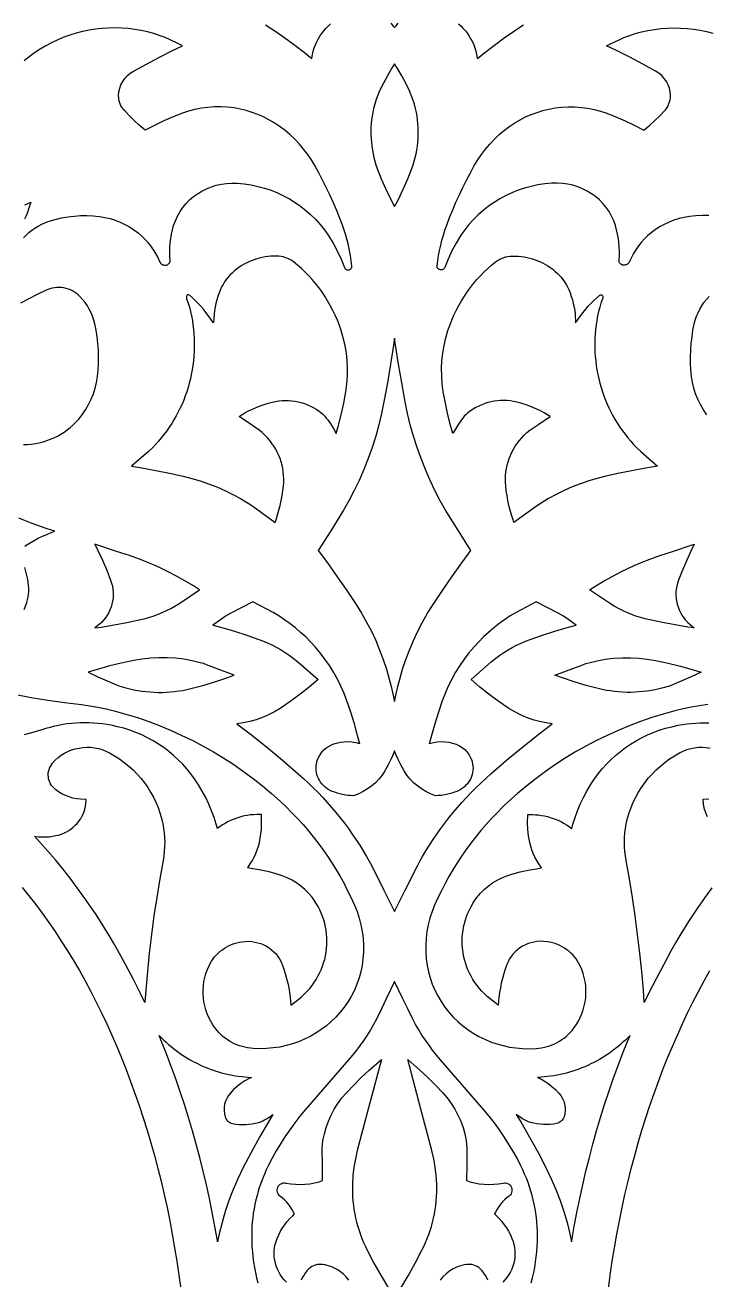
# Model space of a CAD drawing. Extents: x 2828 to 3228, y -800 to 800.
# Drawn here: x 2985.5 to 3064.2, y -220 to -75.3 of the extents above; entities that cross this region are included whole.
import ezdxf

# ---------------------------------------------------------------- set-up
doc = ezdxf.new("R2010")
doc.units = 0
doc.layers.add('LAYER_1', color=18, linetype='CONTINUOUS')

msp = doc.modelspace()

# ---------------------------------------------------------------- linework, layer by layer
at = {"layer": 'LAYER_1'}
for points in [[(3013.27, -75.23), (3013.8, -75.57), (3014.33, -75.92), (3015.49, -76.73), (3016.63, -77.57), (3017.75, -78.43), (3018.59, -79.1), (3018.64, -78.84), (3018.77, -78.25), (3018.88, -77.88), (3019.01, -77.53), (3019.16, -77.19), (3019.33, -76.86), (3019.53, -76.53), (3019.74, -76.22), (3019.97, -75.93), (3020.21, -75.64), (3020.48, -75.38), (3020.76, -75.12)], [(3027.72, -75.03), (3027.98, -75.36), (3028.14, -75.52), (3028.29, -75.36), (3028.56, -75.03)], [(3035.52, -75.12), (3035.8, -75.38), (3036.06, -75.64), (3036.31, -75.93), (3036.54, -76.22), (3036.75, -76.53), (3036.94, -76.86), (3037.11, -77.19), (3037.27, -77.53), (3037.4, -77.88), (3037.51, -78.25), (3037.64, -78.84), (3037.69, -79.1), (3038.53, -78.43), (3039.65, -77.57), (3040.79, -76.73), (3041.95, -75.92), (3042.47, -75.57), (3043.01, -75.23)], [(2985.34, -99.81), (2985.64, -99.49), (2985.97, -99.19), (2986.31, -98.92), (2986.67, -98.66), (2987.05, -98.43), (2987.45, -98.22), (2987.87, -98.04), (2988.3, -97.88), (2989, -97.67), (2989.72, -97.5), (2990.45, -97.37), (2991.18, -97.28), (2991.91, -97.23), (2992.65, -97.23), (2993.39, -97.26), (2994.13, -97.33), (2994.74, -97.43), (2995.33, -97.58), (2995.92, -97.76), (2996.49, -97.98), (2997.04, -98.24), (2997.57, -98.53), (2998.08, -98.86), (2998.57, -99.23), (2998.96, -99.57), (2999.34, -99.94), (2999.69, -100.33), (3000.01, -100.73), (3000.31, -101.16), (3000.58, -101.6), (3000.83, -102.05), (3001.03, -102.52), (3001.09, -102.62), (3001.15, -102.7), (3001.22, -102.78), (3001.31, -102.84), (3001.4, -102.89), (3001.51, -102.92), (3001.62, -102.94), (3001.73, -102.95), (3001.84, -102.93), (3001.95, -102.9), (3002.04, -102.84), (3002.12, -102.77), (3002.18, -102.69), (3002.23, -102.6), (3002.25, -102.5), (3002.25, -102.38), (3002.22, -101.89), (3002.21, -101.38), (3002.22, -100.88), (3002.26, -100.37), (3002.33, -99.87), (3002.41, -99.37), (3002.53, -98.87), (3002.66, -98.38), (3002.86, -97.82), (3003.11, -97.28), (3003.4, -96.77), (3003.73, -96.29), (3004.1, -95.84), (3004.51, -95.42), (3004.96, -95.04), (3005.43, -94.7), (3005.93, -94.39), (3006.46, -94.13), (3007.01, -93.91), (3007.58, -93.73), (3008.17, -93.6), (3008.77, -93.51), (3009.39, -93.48), (3010.01, -93.49), (3010.81, -93.57), (3011.6, -93.69), (3012.38, -93.86), (3013.14, -94.06), (3013.89, -94.31), (3014.62, -94.6), (3015.32, -94.93), (3016.01, -95.3), (3016.67, -95.7), (3017.31, -96.14), (3017.92, -96.62), (3018.5, -97.13), (3019.05, -97.68), (3019.56, -98.25), (3020.05, -98.86), (3020.49, -99.5), (3021.04, -100.39), (3021.53, -101.31), (3021.97, -102.25), (3022.35, -103.2), (3022.39, -103.29), (3022.44, -103.36), (3022.5, -103.41), (3022.56, -103.45), (3022.64, -103.48), (3022.71, -103.49), (3022.79, -103.49), (3022.88, -103.48), (3022.95, -103.46), (3023.02, -103.43), (3023.09, -103.38), (3023.14, -103.33), (3023.18, -103.27), (3023.21, -103.2), (3023.22, -103.13), (3023.22, -103.03), (3023.15, -102.43), (3023.06, -101.83), (3022.95, -101.24), (3022.82, -100.65), (3022.67, -100.06), (3022.51, -99.47), (3022.32, -98.89), (3022.12, -98.32), (3021.78, -97.44), (3021.43, -96.56), (3021.06, -95.69), (3020.67, -94.83), (3020.26, -93.98), (3019.84, -93.13), (3019.4, -92.29), (3018.94, -91.46), (3018.55, -90.8), (3018.12, -90.17), (3017.65, -89.56), (3017.16, -88.98), (3016.62, -88.42), (3016.06, -87.89), (3015.47, -87.39), (3014.85, -86.92), (3014.26, -86.53), (3013.65, -86.17), (3013.02, -85.85), (3012.38, -85.57), (3011.71, -85.32), (3011.03, -85.11), (3010.34, -84.94), (3009.63, -84.81), (3008.88, -84.72), (3008.12, -84.68), (3007.36, -84.68), (3006.61, -84.74), (3005.86, -84.84), (3005.12, -84.99), (3004.39, -85.18), (3003.67, -85.43), (3002.6, -85.85), (3001.55, -86.31), (3000.52, -86.8), (2999.38, -87.38), (2998.69, -86.79), (2998.11, -86.26), (2997.56, -85.71), (2997.02, -85.15), (2996.86, -84.97), (2996.72, -84.77), (2996.59, -84.55), (2996.5, -84.33), (2996.42, -84.1), (2996.36, -83.87), (2996.33, -83.63), (2996.32, -83.38), (2996.35, -82.95), (2996.45, -82.53), (2996.59, -82.13), (2996.79, -81.75), (2997.04, -81.4), (2997.33, -81.08), (2997.66, -80.79), (2998.03, -80.55), (2999.52, -79.74), (3001.02, -78.95), (3002.53, -78.2), (3003.7, -77.65), (3003.16, -77.37), (3002.25, -76.94), (3001.69, -76.69), (3001.12, -76.48), (3000.39, -76.24), (2999.66, -76.04), (2998.92, -75.88), (2998.17, -75.75), (2997.42, -75.66), (2996.66, -75.6), (2995.91, -75.58), (2995.15, -75.59), (2994.4, -75.64), (2993.65, -75.72), (2992.91, -75.84), (2992.17, -75.99), (2991.43, -76.18), (2990.71, -76.41), (2990, -76.66), (2989.29, -76.96), (2988.59, -77.29), (2987.92, -77.65), (2987.26, -78.04), (2986.62, -78.46), (2986.01, -78.91), (2985.43, -79.38)], [(3064.36, -97.23), (3063.63, -97.23), (3062.89, -97.26), (3062.15, -97.33), (3061.54, -97.43), (3060.94, -97.58), (3060.36, -97.76), (3059.79, -97.98), (3059.24, -98.24), (3058.7, -98.53), (3058.2, -98.86), (3057.71, -99.23), (3057.31, -99.57), (3056.94, -99.94), (3056.59, -100.33), (3056.26, -100.73), (3055.96, -101.16), (3055.69, -101.6), (3055.45, -102.05), (3055.24, -102.52), (3055.19, -102.62), (3055.13, -102.7), (3055.05, -102.78), (3054.97, -102.84), (3054.87, -102.89), (3054.77, -102.92), (3054.66, -102.94), (3054.55, -102.95), (3054.43, -102.93), (3054.33, -102.9), (3054.23, -102.84), (3054.16, -102.77), (3054.09, -102.69), (3054.05, -102.6), (3054.03, -102.5), (3054.03, -102.38), (3054.06, -101.89), (3054.07, -101.38), (3054.05, -100.88), (3054.01, -100.37), (3053.95, -99.87), (3053.86, -99.37), (3053.75, -98.87), (3053.61, -98.38), (3053.42, -97.82), (3053.17, -97.28), (3052.88, -96.77), (3052.54, -96.29), (3052.17, -95.84), (3051.76, -95.42), (3051.32, -95.04), (3050.85, -94.7), (3050.34, -94.39), (3049.82, -94.13), (3049.27, -93.91), (3048.7, -93.73), (3048.11, -93.6), (3047.51, -93.51), (3046.89, -93.48), (3046.27, -93.49), (3045.47, -93.57), (3044.67, -93.69), (3043.9, -93.86), (3043.13, -94.06), (3042.39, -94.31), (3041.66, -94.6), (3040.95, -94.93), (3040.27, -95.3), (3039.61, -95.7), (3038.97, -96.14), (3038.36, -96.62), (3037.78, -97.13), (3037.23, -97.68), (3036.71, -98.25), (3036.23, -98.86), (3035.78, -99.5), (3035.24, -100.39), (3034.75, -101.31), (3034.31, -102.25), (3033.93, -103.2), (3033.88, -103.29), (3033.83, -103.36), (3033.78, -103.41), (3033.71, -103.45), (3033.64, -103.48), (3033.56, -103.49), (3033.48, -103.49), (3033.4, -103.48), (3033.32, -103.46), (3033.25, -103.43), (3033.19, -103.38), (3033.14, -103.33), (3033.1, -103.27), (3033.07, -103.2), (3033.05, -103.13), (3033.05, -103.03), (3033.13, -102.43), (3033.22, -101.83), (3033.33, -101.24), (3033.46, -100.65), (3033.6, -100.06), (3033.77, -99.47), (3033.95, -98.89), (3034.16, -98.32), (3034.49, -97.44), (3034.85, -96.56), (3035.22, -95.69), (3035.61, -94.83), (3036.01, -93.98), (3036.44, -93.13), (3036.88, -92.29), (3037.33, -91.46), (3037.73, -90.8), (3038.16, -90.17), (3038.62, -89.56), (3039.12, -88.98), (3039.65, -88.42), (3040.21, -87.89), (3040.81, -87.39), (3041.43, -86.92), (3042.02, -86.53), (3042.62, -86.17), (3043.25, -85.85), (3043.9, -85.57), (3044.57, -85.32), (3045.25, -85.11), (3045.94, -84.94), (3046.64, -84.81), (3047.4, -84.72), (3048.16, -84.68), (3048.91, -84.68), (3049.67, -84.74), (3050.42, -84.84), (3051.16, -84.99), (3051.89, -85.18), (3052.61, -85.43), (3053.67, -85.85), (3054.72, -86.31), (3055.76, -86.8), (3056.9, -87.38), (3057.59, -86.79), (3058.16, -86.26), (3058.72, -85.71), (3059.26, -85.15), (3059.42, -84.97), (3059.56, -84.77), (3059.68, -84.55), (3059.78, -84.33), (3059.86, -84.1), (3059.91, -83.87), (3059.95, -83.63), (3059.96, -83.38), (3059.92, -82.95), (3059.83, -82.53), (3059.68, -82.13), (3059.49, -81.75), (3059.24, -81.4), (3058.95, -81.08), (3058.61, -80.79), (3058.24, -80.55), (3056.76, -79.74), (3055.26, -78.95), (3053.74, -78.2), (3052.58, -77.65), (3053.12, -77.37), (3054.02, -76.94), (3054.58, -76.69), (3055.16, -76.48), (3055.88, -76.24), (3056.62, -76.04), (3057.36, -75.88), (3058.11, -75.75), (3058.86, -75.66), (3059.61, -75.6), (3060.37, -75.58), (3061.12, -75.59), (3061.87, -75.64), (3062.62, -75.72), (3063.37, -75.84), (3064.11, -75.99), (3064.84, -76.18)], [(2985.5, -95.98), (2986.19, -95.67), (2985.94, -96.49), (2985.8, -96.88), (2985.65, -97.26), (2985.47, -97.64)], [(2985.36, -123.64), (2985.82, -123.62), (2986.27, -123.58), (2986.72, -123.51), (2987.16, -123.43), (2987.6, -123.32), (2988.03, -123.18), (2988.45, -123.03), (2988.86, -122.85), (2989.26, -122.66), (2989.64, -122.44), (2990.02, -122.21), (2990.38, -121.95), (2990.73, -121.68), (2991.06, -121.38), (2991.38, -121.07), (2991.68, -120.75), (2992.12, -120.2), (2992.51, -119.63), (2992.86, -119.03), (2993.16, -118.42), (2993.42, -117.78), (2993.62, -117.13), (2993.78, -116.46), (2993.88, -115.78), (2993.96, -115.02), (2994, -114.26), (2994, -113.5), (2993.98, -112.73), (2993.93, -111.97), (2993.84, -111.22), (2993.72, -110.46), (2993.57, -109.71), (2993.46, -109.27), (2993.32, -108.84), (2993.14, -108.43), (2992.94, -108.02), (2992.71, -107.63), (2992.46, -107.25), (2992.17, -106.89), (2991.86, -106.55), (2991.67, -106.36), (2991.46, -106.2), (2991.24, -106.04), (2991.01, -105.91), (2990.76, -105.8), (2990.52, -105.7), (2990.26, -105.63), (2990, -105.57), (2989.74, -105.53), (2989.47, -105.52), (2989.2, -105.52), (2988.93, -105.55), (2988.67, -105.59), (2988.4, -105.66), (2988.14, -105.74), (2987.88, -105.85), (2986.91, -106.32), (2985.95, -106.81), (2985, -107.32)], [(3064.16, -120.2), (3063.76, -119.63), (3063.41, -119.03), (3063.11, -118.42), (3062.86, -117.78), (3062.65, -117.13), (3062.5, -116.46), (3062.39, -115.78), (3062.32, -115.02), (3062.28, -114.26), (3062.27, -113.5), (3062.29, -112.73), (3062.35, -111.97), (3062.44, -111.22), (3062.55, -110.46), (3062.7, -109.71), (3062.82, -109.27), (3062.96, -108.84), (3063.13, -108.43), (3063.33, -108.02), (3063.56, -107.63), (3063.82, -107.25), (3064.1, -106.89), (3064.41, -106.55)], [(2985.51, -135.34), (2985.65, -135.24), (2986.11, -134.96), (2986.58, -134.69), (2987.05, -134.44), (2987.54, -134.21), (2988.03, -134), (2988.53, -133.8), (2988.96, -133.64), (2987.95, -133.32), (2986.36, -132.75), (2984.8, -132.13)], [(2985.41, -142.68), (2985.59, -142.28), (2985.74, -141.86), (2985.82, -141.54), (2985.89, -141.21), (2985.93, -140.88), (2985.96, -140.55), (2985.96, -140.21), (2985.94, -139.88), (2985.9, -139.55), (2985.84, -139.21), (2985.52, -137.8)], [(2984.31, -152.44), (2986.22, -152.81), (2988.15, -153.14), (2990.08, -153.41), (2992.02, -153.64), (2992.98, -153.76), (2993.93, -153.92), (2994.88, -154.11), (2995.81, -154.34), (2997.16, -154.72), (2998.48, -155.13), (2999.8, -155.59), (3001.09, -156.08), (3002.37, -156.61), (3003.62, -157.18), (3004.86, -157.78), (3006.08, -158.42), (3007.27, -159.1), (3008.45, -159.81), (3009.6, -160.56), (3010.72, -161.34), (3011.82, -162.15), (3012.9, -163), (3013.94, -163.88), (3014.96, -164.79), (3015.64, -165.44), (3016.31, -166.1), (3016.95, -166.77), (3017.58, -167.46), (3018.18, -168.17), (3018.77, -168.89), (3019.34, -169.62), (3019.88, -170.36), (3020.41, -171.12), (3020.92, -171.89), (3021.4, -172.68), (3021.87, -173.47), (3022.31, -174.28), (3022.73, -175.1), (3023.14, -175.93), (3023.51, -176.77), (3023.81, -177.51), (3024.06, -178.27), (3024.25, -179.03), (3024.4, -179.81), (3024.5, -180.59), (3024.55, -181.38), (3024.54, -182.17), (3024.49, -182.96), (3024.39, -183.71), (3024.24, -184.44), (3024.04, -185.17), (3023.79, -185.88), (3023.5, -186.57), (3023.16, -187.24), (3022.77, -187.9), (3022.34, -188.53), (3021.87, -189.12), (3021.37, -189.67), (3020.84, -190.19), (3020.28, -190.67), (3019.68, -191.12), (3019.06, -191.53), (3018.42, -191.9), (3017.75, -192.23), (3017.06, -192.52), (3016.35, -192.76), (3015.63, -192.97), (3014.89, -193.13), (3014.14, -193.24), (3013.38, -193.31), (3012.61, -193.33), (3011.83, -193.3), (3011.51, -193.27), (3011.19, -193.23), (3010.87, -193.16), (3010.56, -193.08), (3010.25, -192.99), (3009.95, -192.88), (3009.66, -192.75), (3009.38, -192.61), (3009.11, -192.45), (3008.84, -192.28), (3008.59, -192.1), (3008.34, -191.9), (3008.11, -191.69), (3007.89, -191.47), (3007.68, -191.23), (3007.48, -190.99), (3007.2, -190.58), (3006.95, -190.16), (3006.73, -189.73), (3006.54, -189.29), (3006.38, -188.84), (3006.26, -188.39), (3006.16, -187.93), (3006.1, -187.46), (3006.07, -186.99), (3006.07, -186.52), (3006.1, -186.05), (3006.16, -185.58), (3006.26, -185.11), (3006.39, -184.65), (3006.55, -184.19), (3006.74, -183.75), (3006.88, -183.48), (3007.04, -183.22), (3007.21, -182.97), (3007.39, -182.73), (3007.59, -182.5), (3007.81, -182.29), (3008.04, -182.09), (3008.28, -181.91), (3008.53, -181.74), (3008.79, -181.58), (3009.07, -181.44), (3009.35, -181.32), (3009.64, -181.21), (3009.94, -181.12), (3010.24, -181.04), (3010.56, -180.99), (3010.93, -180.95), (3011.31, -180.94), (3011.67, -180.97), (3012.04, -181.02), (3012.39, -181.1), (3012.73, -181.21), (3013.06, -181.35), (3013.38, -181.51), (3013.68, -181.7), (3013.96, -181.91), (3014.22, -182.14), (3014.47, -182.4), (3014.69, -182.68), (3014.88, -182.97), (3015.05, -183.29), (3015.19, -183.62), (3015.38, -184.14), (3015.54, -184.67), (3015.69, -185.21), (3015.82, -185.75), (3015.93, -186.29), (3016.02, -186.84), (3016.1, -187.39), (3016.18, -188.29), (3016.63, -187.97), (3016.79, -187.85), (3017.13, -187.58), (3017.46, -187.3), (3017.77, -187), (3018.07, -186.69), (3018.35, -186.37), (3018.62, -186.04), (3018.86, -185.69), (3019.09, -185.34), (3019.3, -184.97), (3019.5, -184.6), (3019.67, -184.21), (3019.83, -183.82), (3019.96, -183.42), (3020.08, -183.02), (3020.17, -182.6), (3020.25, -182.19), (3020.3, -181.77), (3020.33, -181.35), (3020.34, -180.93), (3020.33, -180.51), (3020.3, -180.1), (3020.25, -179.69), (3020.18, -179.28), (3020.08, -178.87), (3019.97, -178.47), (3019.83, -178.08), (3019.68, -177.69), (3019.51, -177.31), (3019.31, -176.93), (3019.1, -176.57), (3018.87, -176.21), (3018.62, -175.86), (3018.23, -175.39), (3017.8, -174.96), (3017.34, -174.56), (3016.84, -174.2), (3016.32, -173.88), (3015.76, -173.6), (3015.19, -173.37), (3014.59, -173.18), (3013.66, -172.94), (3012.73, -172.73), (3011.78, -172.56), (3011.18, -172.47), (3011.24, -172.39), (3011.5, -172.02), (3011.74, -171.63), (3011.95, -171.23), (3012.14, -170.82), (3012.3, -170.4), (3012.44, -169.98), (3012.55, -169.54), (3012.69, -168.79), (3012.78, -168.03), (3012.81, -167.26), (3012.78, -166.31), (3012.24, -166.31), (3011.89, -166.33), (3011.54, -166.36), (3011.19, -166.41), (3010.85, -166.47), (3010.51, -166.55), (3010.17, -166.65), (3009.84, -166.76), (3009.52, -166.88), (3009.2, -167.02), (3008.89, -167.17), (3008.59, -167.34), (3008.29, -167.52), (3008.01, -167.71), (3007.73, -167.92), (3007.71, -167.94), (3007.58, -167.44), (3007.33, -166.65), (3007.04, -165.87), (3006.72, -165.11), (3006.36, -164.36), (3005.97, -163.62), (3005.54, -162.9), (3005.08, -162.2), (3004.65, -161.61), (3004.19, -161.05), (3003.71, -160.51), (3003.2, -159.99), (3002.66, -159.5), (3002.1, -159.04), (3001.52, -158.6), (3000.91, -158.19), (3000.29, -157.81), (2999.64, -157.46), (2998.98, -157.14), (2998.3, -156.85), (2997.61, -156.6), (2996.9, -156.37), (2996.18, -156.18), (2995.44, -156.02), (2994.94, -155.93), (2994.44, -155.86), (2993.93, -155.81), (2993.43, -155.77), (2992.92, -155.74), (2992.42, -155.74), (2991.91, -155.75), (2991.41, -155.77), (2990.9, -155.81), (2990.4, -155.87), (2989.9, -155.94), (2989.4, -156.03), (2988.91, -156.14), (2988.42, -156.26), (2987.93, -156.39), (2987.45, -156.55), (2986.44, -156.86), (2985.41, -157.12)], [(3064.26, -153.64), (3063.3, -153.76), (3062.34, -153.92), (3061.4, -154.11), (3060.46, -154.34), (3059.12, -154.72), (3057.79, -155.13), (3056.48, -155.59), (3055.19, -156.08), (3053.91, -156.61), (3052.65, -157.18), (3051.42, -157.78), (3050.2, -158.42), (3049, -159.1), (3047.83, -159.81), (3046.68, -160.56), (3045.56, -161.34), (3044.46, -162.15), (3043.38, -163), (3042.33, -163.88), (3041.31, -164.79), (3040.63, -165.44), (3039.97, -166.1), (3039.33, -166.77), (3038.7, -167.46), (3038.09, -168.17), (3037.51, -168.89), (3036.94, -169.62), (3036.39, -170.36), (3035.87, -171.12), (3035.36, -171.89), (3034.87, -172.68), (3034.41, -173.47), (3033.96, -174.28), (3033.54, -175.1), (3033.14, -175.93), (3032.76, -176.77), (3032.47, -177.51), (3032.22, -178.27), (3032.02, -179.03), (3031.87, -179.81), (3031.78, -180.59), (3031.73, -181.38), (3031.73, -182.17), (3031.79, -182.96), (3031.89, -183.71), (3032.04, -184.44), (3032.24, -185.17), (3032.48, -185.88), (3032.78, -186.57), (3033.12, -187.24), (3033.51, -187.9), (3033.94, -188.53), (3034.4, -189.12), (3034.9, -189.67), (3035.43, -190.19), (3036, -190.67), (3036.59, -191.12), (3037.21, -191.53), (3037.86, -191.9), (3038.53, -192.23), (3039.22, -192.52), (3039.93, -192.76), (3040.65, -192.97), (3041.39, -193.13), (3042.14, -193.24), (3042.9, -193.31), (3043.67, -193.33), (3044.45, -193.3), (3044.77, -193.27), (3045.09, -193.23), (3045.41, -193.16), (3045.72, -193.08), (3046.02, -192.99), (3046.32, -192.88), (3046.61, -192.75), (3046.89, -192.61), (3047.17, -192.45), (3047.43, -192.28), (3047.69, -192.1), (3047.93, -191.9), (3048.17, -191.69), (3048.39, -191.47), (3048.6, -191.23), (3048.79, -190.99), (3049.07, -190.58), (3049.33, -190.16), (3049.54, -189.73), (3049.73, -189.29), (3049.89, -188.84), (3050.02, -188.39), (3050.11, -187.93), (3050.18, -187.46), (3050.21, -186.99), (3050.21, -186.52), (3050.18, -186.05), (3050.11, -185.58), (3050.02, -185.11), (3049.89, -184.65), (3049.73, -184.19), (3049.54, -183.75), (3049.4, -183.48), (3049.24, -183.22), (3049.07, -182.97), (3048.88, -182.73), (3048.68, -182.5), (3048.47, -182.29), (3048.24, -182.09), (3048, -181.91), (3047.75, -181.74), (3047.48, -181.58), (3047.21, -181.44), (3046.93, -181.32), (3046.64, -181.21), (3046.34, -181.12), (3046.03, -181.04), (3045.72, -180.99), (3045.34, -180.95), (3044.97, -180.94), (3044.6, -180.97), (3044.24, -181.02), (3043.89, -181.1), (3043.55, -181.21), (3043.22, -181.35), (3042.9, -181.51), (3042.6, -181.7), (3042.32, -181.91), (3042.05, -182.14), (3041.81, -182.4), (3041.59, -182.68), (3041.4, -182.97), (3041.23, -183.29), (3041.08, -183.62), (3040.9, -184.14), (3040.73, -184.67), (3040.58, -185.21), (3040.45, -185.75), (3040.34, -186.29), (3040.25, -186.84), (3040.18, -187.39), (3040.09, -188.29), (3039.65, -187.97), (3039.49, -187.85), (3039.15, -187.58), (3038.82, -187.3), (3038.5, -187), (3038.21, -186.69), (3037.92, -186.37), (3037.66, -186.04), (3037.41, -185.69), (3037.18, -185.34), (3036.97, -184.97), (3036.78, -184.6), (3036.6, -184.21), (3036.45, -183.82), (3036.31, -183.42), (3036.2, -183.02), (3036.1, -182.6), (3036.03, -182.19), (3035.97, -181.77), (3035.94, -181.35), (3035.93, -180.93), (3035.94, -180.51), (3035.97, -180.1), (3036.03, -179.69), (3036.1, -179.28), (3036.19, -178.87), (3036.31, -178.47), (3036.44, -178.08), (3036.6, -177.69), (3036.77, -177.31), (3036.96, -176.93), (3037.18, -176.57), (3037.41, -176.21), (3037.66, -175.86), (3038.05, -175.39), (3038.48, -174.96), (3038.94, -174.56), (3039.44, -174.2), (3039.96, -173.88), (3040.51, -173.6), (3041.09, -173.37), (3041.68, -173.18), (3042.61, -172.94), (3043.55, -172.73), (3044.5, -172.56), (3045.1, -172.47), (3045.04, -172.39), (3044.78, -172.02), (3044.54, -171.63), (3044.33, -171.23), (3044.14, -170.82), (3043.97, -170.4), (3043.84, -169.98), (3043.72, -169.54), (3043.58, -168.79), (3043.5, -168.03), (3043.46, -167.26), (3043.49, -166.31), (3044.04, -166.31), (3044.39, -166.33), (3044.74, -166.36), (3045.09, -166.41), (3045.43, -166.47), (3045.77, -166.55), (3046.1, -166.65), (3046.43, -166.76), (3046.76, -166.88), (3047.07, -167.02), (3047.38, -167.17), (3047.69, -167.34), (3047.98, -167.52), (3048.27, -167.71), (3048.55, -167.92), (3048.57, -167.94), (3048.7, -167.44), (3048.95, -166.65), (3049.23, -165.87), (3049.55, -165.11), (3049.91, -164.36), (3050.3, -163.62), (3050.73, -162.9), (3051.19, -162.2), (3051.62, -161.61), (3052.08, -161.05), (3052.57, -160.51), (3053.08, -159.99), (3053.62, -159.5), (3054.18, -159.04), (3054.76, -158.6), (3055.36, -158.19), (3055.99, -157.81), (3056.63, -157.46), (3057.29, -157.14), (3057.97, -156.85), (3058.67, -156.6), (3059.38, -156.37), (3060.1, -156.18), (3060.83, -156.02), (3061.33, -155.93), (3061.84, -155.86), (3062.34, -155.81), (3062.85, -155.77), (3063.35, -155.74), (3063.86, -155.74), (3064.36, -155.75)], [(3064.73, -174.76), (3063.92, -175.88), (3063.67, -176.25), (3063.66, -176.26), (3063.11, -177.05), (3062.57, -177.85), (3062.05, -178.65), (3061.53, -179.46), (3061.04, -180.28), (3060.55, -181.11), (3060.08, -181.94), (3059.17, -183.6), (3058.3, -185.28), (3057.44, -186.96), (3056.94, -187.99), (3056.84, -186.58), (3056.65, -184.43), (3056.43, -182.29), (3056.17, -180.15), (3055.89, -178.01), (3055.57, -175.88), (3055.22, -173.75), (3054.84, -171.62), (3054.75, -171.09), (3054.69, -170.56), (3054.66, -170.03), (3054.65, -169.5), (3054.67, -168.97), (3054.71, -168.44), (3054.77, -167.91), (3054.86, -167.39), (3055.01, -166.74), (3055.19, -166.11), (3055.41, -165.5), (3055.66, -164.89), (3055.95, -164.31), (3056.26, -163.74), (3056.61, -163.18), (3056.99, -162.65), (3057.4, -162.13), (3057.83, -161.64), (3058.3, -161.17), (3058.79, -160.72), (3059.31, -160.3), (3059.85, -159.9), (3060.42, -159.53), (3061.01, -159.19), (3061.43, -158.99), (3061.86, -158.83), (3062.3, -158.7), (3062.74, -158.61), (3063.19, -158.56), (3063.64, -158.55), (3064.09, -158.58), (3064.53, -158.64)], [(3064.36, -164.55), (3063.69, -164.58), (3063.74, -165.07), (3063.78, -165.36), (3063.85, -165.68), (3063.94, -165.98), (3064.06, -166.27), (3064.2, -166.56)], [(2985.2, -174.75), (2985.98, -175.71), (2986.76, -176.7), (2987.52, -177.71), (2988.26, -178.75), (2988.99, -179.82), (2989.71, -180.91), (2990.42, -182.02), (2991.11, -183.16), (2991.79, -184.32), (2992.45, -185.51), (2993.1, -186.71), (2993.73, -187.94), (2994.34, -189.19), (2994.94, -190.46), (2995.53, -191.75), (2996.1, -193.06), (2996.65, -194.39), (2997.19, -195.74), (2997.7, -197.1), (2998.2, -198.49), (2998.69, -199.89), (2999.15, -201.31), (2999.6, -202.74), (3000.03, -204.19), (3000.44, -205.65), (3000.83, -207.13), (3001.21, -208.62), (3001.56, -210.13), (3001.9, -211.65), (3002.21, -213.18), (3002.5, -214.73), (3002.78, -216.28), (3003.03, -217.85), (3003.26, -219.43), (3003.48, -221.02)], [(3052.8, -221.02), (3053.01, -219.43), (3053.24, -217.85), (3053.5, -216.28), (3053.77, -214.73), (3054.07, -213.18), (3054.38, -211.65), (3054.71, -210.13), (3055.07, -208.62), (3055.44, -207.13), (3055.83, -205.65), (3056.24, -204.19), (3056.67, -202.74), (3057.12, -201.31), (3057.59, -199.89), (3058.07, -198.49), (3058.57, -197.1), (3059.09, -195.74), (3059.63, -194.39), (3060.18, -193.06), (3060.75, -191.75), (3061.33, -190.46), (3061.93, -189.19), (3062.55, -187.94), (3063.18, -186.71), (3063.83, -185.51), (3064.49, -184.32)], [(3043.89, -220.35), (3044.05, -219.76), (3044.18, -219.16), (3044.3, -218.56), (3044.4, -217.96), (3044.48, -217.35), (3044.54, -216.74), (3044.58, -216.13), (3044.61, -215.52), (3044.62, -214.91), (3044.61, -214.38), (3044.58, -213.86), (3044.55, -213.34), (3044.49, -212.82), (3044.42, -212.3), (3044.34, -211.79), (3044.24, -211.27), (3044.13, -210.76), (3044, -210.26), (3043.86, -209.75), (3043.7, -209.25), (3043.53, -208.76), (3043.34, -208.27), (3043.14, -207.78), (3042.93, -207.3), (3042.7, -206.82), (3042.26, -205.96), (3041.79, -205.12), (3041.29, -204.29), (3040.77, -203.48), (3040.23, -202.68), (3039.65, -201.89), (3039.06, -201.12), (3038.44, -200.37), (3035.95, -197.48), (3033.45, -194.61), (3032.98, -194.06), (3032.53, -193.5), (3032.11, -192.93), (3031.69, -192.35), (3031.3, -191.75), (3030.93, -191.15), (3030.57, -190.53), (3030.24, -189.91), (3029.65, -188.74), (3029.09, -187.56), (3028.14, -185.59), (3028.14, -185.59), (3028.14, -185.59), (3027.18, -187.56), (3026.62, -188.74), (3026.04, -189.91), (3025.7, -190.53), (3025.35, -191.15), (3024.97, -191.75), (3024.58, -192.35), (3024.17, -192.93), (3023.74, -193.5), (3023.29, -194.06), (3022.83, -194.61), (3020.32, -197.48), (3017.84, -200.37), (3017.22, -201.12), (3016.62, -201.89), (3016.05, -202.68), (3015.5, -203.48), (3014.98, -204.29), (3014.49, -205.12), (3014.02, -205.96), (3013.58, -206.82), (3013.35, -207.3), (3013.13, -207.78), (3012.93, -208.27), (3012.75, -208.76), (3012.58, -209.25), (3012.42, -209.75), (3012.28, -210.26), (3012.15, -210.76), (3012.04, -211.27), (3011.94, -211.79), (3011.85, -212.3), (3011.78, -212.82), (3011.73, -213.34), (3011.69, -213.86), (3011.67, -214.38), (3011.66, -214.91), (3011.67, -215.52), (3011.69, -216.13), (3011.74, -216.74), (3011.8, -217.35), (3011.88, -217.96), (3011.98, -218.56), (3012.09, -219.16), (3012.23, -219.76), (3012.38, -220.35)], [(3015.67, -220.26), (3015.41, -219.99), (3015.17, -219.7), (3014.96, -219.39), (3014.78, -219.08), (3014.62, -218.75), (3014.5, -218.41), (3014.39, -218.07), (3014.32, -217.71), (3014.27, -217.36), (3014.25, -217), (3014.26, -216.64), (3014.3, -216.27), (3014.37, -215.91), (3014.47, -215.56), (3014.6, -215.21), (3014.79, -214.79), (3015, -214.39), (3015.23, -214), (3015.49, -213.63), (3015.77, -213.27), (3016.07, -212.92), (3016.39, -212.6), (3016.61, -212.39), (3016.5, -212.18), (3016.31, -211.84), (3016.1, -211.52), (3015.87, -211.21), (3015.67, -210.98), (3015.46, -210.77), (3015.23, -210.57), (3014.98, -210.38), (3014.87, -210.29), (3014.78, -210.17), (3014.7, -210.05), (3014.64, -209.91), (3014.61, -209.76), (3014.6, -209.62), (3014.62, -209.47), (3014.66, -209.32), (3014.73, -209.19), (3014.82, -209.07), (3014.93, -208.97), (3015.05, -208.9), (3015.18, -208.84), (3015.33, -208.81), (3015.47, -208.8), (3015.61, -208.82), (3016.16, -208.91), (3016.71, -208.97), (3017.26, -208.99), (3017.81, -208.96), (3018.36, -208.9), (3018.91, -208.8), (3019.45, -208.67), (3019.84, -208.54), (3019.81, -206.76), (3019.8, -204.84), (3019.82, -204.38), (3019.88, -203.92), (3020.04, -203.16), (3020.24, -202.42), (3020.51, -201.69), (3020.82, -200.98), (3021.19, -200.3), (3021.61, -199.64), (3022.07, -199.01), (3022.59, -198.41), (3023.43, -197.52), (3024.3, -196.65), (3025.2, -195.81), (3026.62, -194.56), (3025.14, -200.13), (3023.84, -205.06), (3023.62, -206.02), (3023.45, -206.99), (3023.34, -207.96), (3023.28, -208.95), (3023.27, -209.44), (3023.28, -209.93), (3023.3, -210.43), (3023.34, -210.92), (3023.39, -211.41), (3023.46, -211.89), (3023.55, -212.38), (3023.65, -212.86), (3023.76, -213.34), (3023.89, -213.82), (3024.04, -214.29), (3024.2, -214.76), (3024.37, -215.22), (3024.56, -215.68), (3024.77, -216.13), (3024.99, -216.58), (3025.76, -218.05), (3026.58, -219.51), (3027.42, -220.95)], [(3028.85, -220.95), (3029.7, -219.51), (3030.51, -218.05), (3031.29, -216.58), (3031.51, -216.13), (3031.71, -215.68), (3031.9, -215.22), (3032.08, -214.76), (3032.24, -214.29), (3032.38, -213.82), (3032.52, -213.34), (3032.63, -212.86), (3032.73, -212.38), (3032.82, -211.89), (3032.88, -211.41), (3032.94, -210.92), (3032.98, -210.43), (3033, -209.93), (3033.01, -209.44), (3033, -208.95), (3032.94, -207.96), (3032.83, -206.99), (3032.66, -206.02), (3032.43, -205.06), (3031.14, -200.13), (3029.65, -194.56), (3031.07, -195.81), (3031.97, -196.65), (3032.84, -197.52), (3033.69, -198.41), (3034.2, -199.01), (3034.67, -199.64), (3035.08, -200.3), (3035.45, -200.98), (3035.77, -201.69), (3036.03, -202.42), (3036.24, -203.16), (3036.4, -203.92), (3036.45, -204.38), (3036.47, -204.84), (3036.47, -206.76), (3036.43, -208.54), (3036.83, -208.67), (3037.37, -208.8), (3037.91, -208.9), (3038.47, -208.96), (3039.02, -208.99), (3039.57, -208.97), (3040.11, -208.91), (3040.66, -208.82), (3040.8, -208.8), (3040.95, -208.81), (3041.09, -208.84), (3041.23, -208.9), (3041.35, -208.97), (3041.46, -209.07), (3041.54, -209.19), (3041.61, -209.32), (3041.66, -209.47), (3041.67, -209.62), (3041.67, -209.76), (3041.63, -209.91), (3041.58, -210.05), (3041.5, -210.17), (3041.4, -210.29), (3041.29, -210.38), (3041.04, -210.57), (3040.82, -210.77), (3040.6, -210.98), (3040.41, -211.21), (3040.18, -211.52), (3039.97, -211.84), (3039.77, -212.18), (3039.67, -212.39), (3039.89, -212.6), (3040.21, -212.92), (3040.51, -213.27), (3040.79, -213.63), (3041.04, -214), (3041.28, -214.39), (3041.49, -214.79), (3041.67, -215.21), (3041.8, -215.56), (3041.9, -215.91), (3041.97, -216.27), (3042.01, -216.64), (3042.02, -217), (3042.01, -217.36), (3041.96, -217.71), (3041.88, -218.07), (3041.78, -218.41), (3041.65, -218.75), (3041.49, -219.08), (3041.31, -219.39), (3041.1, -219.7), (3040.87, -219.99), (3040.61, -220.26)], [(3022.87, -220.02), (3022.56, -219.64), (3022.2, -219.29), (3021.8, -218.98), (3021.59, -218.85), (3021.37, -218.72), (3021.13, -218.6), (3020.89, -218.5), (3020.64, -218.41), (3020.38, -218.33), (3020.12, -218.27), (3019.85, -218.22), (3019.63, -218.2), (3019.41, -218.2), (3019.2, -218.23), (3018.99, -218.28), (3018.79, -218.36), (3018.61, -218.45), (3018.43, -218.57), (3018.27, -218.71), (3018.04, -218.95), (3017.84, -219.2), (3017.66, -219.47), (3017.5, -219.74), (3017.36, -220.03)], [(3038.91, -220.03), (3038.78, -219.74), (3038.62, -219.47), (3038.44, -219.2), (3038.23, -218.95), (3038.01, -218.71), (3037.85, -218.57), (3037.67, -218.45), (3037.48, -218.36), (3037.28, -218.28), (3037.08, -218.23), (3036.86, -218.2), (3036.65, -218.2), (3036.43, -218.22), (3036.16, -218.27), (3035.89, -218.33), (3035.63, -218.41), (3035.38, -218.5), (3035.14, -218.6), (3034.91, -218.72), (3034.69, -218.85), (3034.48, -218.98), (3034.07, -219.29), (3033.72, -219.64), (3033.4, -220.02)]]:
    msp.add_lwpolyline(points, dxfattribs=at)
for points in [[(3028.14, -96.19), (3028.14, -96.19), (3028.58, -95.37), (3029.14, -94.19), (3029.67, -93), (3030.14, -91.79), (3030.28, -91.37), (3030.41, -90.95), (3030.52, -90.52), (3030.62, -90.1), (3030.7, -89.67), (3030.77, -89.23), (3030.82, -88.8), (3030.85, -88.37), (3030.87, -87.93), (3030.87, -87.5), (3030.86, -87.06), (3030.83, -86.62), (3030.79, -86.19), (3030.73, -85.75), (3030.65, -85.32), (3030.56, -84.89), (3030.42, -84.37), (3030.26, -83.85), (3030.07, -83.33), (3029.85, -82.83), (3029.42, -81.96), (3028.96, -81.11), (3028.48, -80.26), (3028.14, -79.71), (3027.8, -80.26), (3027.31, -81.11), (3026.86, -81.96), (3026.42, -82.83), (3026.21, -83.33), (3026.02, -83.85), (3025.85, -84.37), (3025.71, -84.89), (3025.62, -85.32), (3025.55, -85.75), (3025.49, -86.19), (3025.44, -86.62), (3025.42, -87.06), (3025.4, -87.5), (3025.41, -87.93), (3025.43, -88.37), (3025.46, -88.8), (3025.51, -89.23), (3025.58, -89.67), (3025.66, -90.1), (3025.75, -90.52), (3025.87, -90.95), (3025.99, -91.37), (3026.14, -91.79), (3026.61, -93), (3027.13, -94.19), (3027.7, -95.37), (3028.14, -96.19)], [(3017.02, -118.7), (3017.38, -118.79), (3017.74, -118.9), (3018.09, -119.04), (3018.43, -119.19), (3018.76, -119.36), (3019.08, -119.55), (3019.39, -119.76), (3019.69, -119.99), (3019.9, -120.17), (3020.09, -120.37), (3020.27, -120.58), (3020.44, -120.8), (3020.77, -121.29), (3021.08, -121.79), (3021.38, -122.3), (3021.42, -122.38), (3021.65, -121.54), (3021.98, -120.22), (3022.27, -118.88), (3022.51, -117.54), (3022.64, -116.65), (3022.7, -115.76), (3022.72, -114.87), (3022.68, -113.98), (3022.58, -113.1), (3022.44, -112.21), (3022.23, -111.34), (3021.98, -110.48), (3021.77, -109.89), (3021.54, -109.3), (3021.29, -108.73), (3021.02, -108.16), (3020.73, -107.6), (3020.42, -107.06), (3020.09, -106.52), (3019.74, -105.99), (3019.39, -105.51), (3019.03, -105.05), (3018.65, -104.6), (3018.25, -104.16), (3017.83, -103.74), (3017.4, -103.34), (3016.95, -102.95), (3016.49, -102.57), (3016.28, -102.42), (3016.05, -102.29), (3015.82, -102.17), (3015.58, -102.08), (3015.33, -102), (3015.07, -101.95), (3014.81, -101.91), (3014.55, -101.9), (3014.21, -101.9), (3013.87, -101.92), (3013.54, -101.95), (3013.21, -102), (3012.88, -102.06), (3012.56, -102.13), (3012.24, -102.22), (3011.93, -102.33), (3011.62, -102.44), (3011.32, -102.57), (3011.02, -102.72), (3010.73, -102.87), (3010.45, -103.04), (3010.17, -103.23), (3009.91, -103.42), (3009.65, -103.63), (3009.4, -103.85), (3009.16, -104.09), (3008.94, -104.34), (3008.73, -104.6), (3008.54, -104.88), (3008.36, -105.16), (3008.2, -105.45), (3008.06, -105.75), (3007.9, -106.14), (3007.75, -106.54), (3007.63, -106.95), (3007.52, -107.35), (3007.44, -107.77), (3007.37, -108.18), (3007.32, -108.6), (3007.25, -109.59), (3006.66, -108.75), (3006.39, -108.39), (3006.1, -108.03), (3005.8, -107.69), (3005.48, -107.35), (3005.16, -107.02), (3004.82, -106.71), (3004.48, -106.41), (3004.43, -106.38), (3004.39, -106.36), (3004.34, -106.36), (3004.3, -106.36), (3004.26, -106.38), (3004.22, -106.4), (3004.19, -106.43), (3004.17, -106.47), (3004.14, -106.56), (3004.13, -106.65), (3004.13, -106.74), (3004.16, -106.84), (3004.33, -107.31), (3004.48, -107.8), (3004.61, -108.3), (3004.72, -108.8), (3004.82, -109.32), (3004.89, -109.84), (3004.95, -110.35), (3005, -110.87), (3005.03, -111.39), (3005.04, -111.91), (3005.04, -112.44), (3005.02, -112.96), (3004.99, -113.47), (3004.94, -113.99), (3004.88, -114.51), (3004.8, -115.02), (3004.7, -115.54), (3004.59, -116.05), (3004.47, -116.56), (3004.32, -117.06), (3004.17, -117.55), (3004.01, -118.02), (3003.82, -118.5), (3003.63, -118.96), (3003.42, -119.42), (3003.19, -119.88), (3002.95, -120.33), (3002.7, -120.77), (3002.44, -121.2), (3002.16, -121.62), (3001.87, -122.04), (3001.56, -122.45), (3001.24, -122.85), (3000.91, -123.24), (3000.57, -123.63), (3000.21, -124), (2999.75, -124.44), (2997.8, -126.14), (2998.99, -126.33), (3000.59, -126.63), (3002.18, -126.95), (3003.77, -127.3), (3004.76, -127.54), (3005.74, -127.83), (3006.7, -128.16), (3007.65, -128.53), (3008.58, -128.94), (3009.49, -129.38), (3010.38, -129.87), (3011.24, -130.39), (3011.78, -130.75), (3014.37, -132.61), (3014.47, -132.31), (3014.65, -131.76), (3014.8, -131.21), (3014.94, -130.66), (3015.06, -130.1), (3015.17, -129.53), (3015.25, -128.97), (3015.32, -128.4), (3015.35, -128), (3015.35, -127.59), (3015.34, -127.2), (3015.3, -126.8), (3015.24, -126.41), (3015.16, -126.02), (3015.05, -125.64), (3014.93, -125.26), (3014.78, -124.89), (3014.61, -124.53), (3014.43, -124.17), (3014.22, -123.83), (3013.99, -123.5), (3013.74, -123.17), (3013.48, -122.86), (3013.19, -122.56), (3012.87, -122.26), (3012.53, -121.99), (3011.51, -121.27), (3010.2, -120.4), (3010.88, -119.99), (3011.31, -119.76), (3011.74, -119.55), (3012.19, -119.35), (3012.64, -119.17), (3013.1, -119.01), (3013.56, -118.87), (3014.03, -118.74), (3014.41, -118.66), (3014.78, -118.6), (3015.16, -118.56), (3015.53, -118.55), (3015.91, -118.56), (3016.28, -118.58), (3016.65, -118.63)], [(3039.26, -118.7), (3038.89, -118.79), (3038.54, -118.9), (3038.19, -119.04), (3037.85, -119.19), (3037.52, -119.36), (3037.2, -119.55), (3036.89, -119.76), (3036.59, -119.99), (3036.38, -120.17), (3036.18, -120.37), (3036, -120.58), (3035.84, -120.8), (3035.51, -121.29), (3035.2, -121.79), (3034.9, -122.3), (3034.86, -122.38), (3034.62, -121.54), (3034.3, -120.22), (3034.01, -118.88), (3033.76, -117.54), (3033.64, -116.65), (3033.57, -115.76), (3033.56, -114.87), (3033.6, -113.98), (3033.69, -113.1), (3033.84, -112.21), (3034.04, -111.34), (3034.3, -110.48), (3034.5, -109.89), (3034.73, -109.3), (3034.98, -108.73), (3035.25, -108.16), (3035.54, -107.6), (3035.86, -107.06), (3036.19, -106.52), (3036.54, -105.99), (3036.88, -105.51), (3037.25, -105.05), (3037.63, -104.6), (3038.03, -104.16), (3038.44, -103.74), (3038.88, -103.34), (3039.32, -102.95), (3039.79, -102.57), (3040, -102.42), (3040.22, -102.29), (3040.46, -102.17), (3040.7, -102.08), (3040.95, -102), (3041.2, -101.95), (3041.46, -101.91), (3041.73, -101.9), (3042.07, -101.9), (3042.4, -101.92), (3042.73, -101.95), (3043.07, -102), (3043.39, -102.06), (3043.72, -102.13), (3044.04, -102.22), (3044.35, -102.33), (3044.66, -102.44), (3044.96, -102.57), (3045.26, -102.72), (3045.55, -102.87), (3045.83, -103.04), (3046.1, -103.23), (3046.37, -103.42), (3046.63, -103.63), (3046.88, -103.85), (3047.12, -104.09), (3047.34, -104.34), (3047.55, -104.6), (3047.74, -104.88), (3047.92, -105.16), (3048.08, -105.45), (3048.22, -105.75), (3048.38, -106.14), (3048.52, -106.54), (3048.65, -106.95), (3048.75, -107.35), (3048.84, -107.77), (3048.91, -108.18), (3048.96, -108.6), (3049.02, -109.59), (3049.61, -108.75), (3049.89, -108.39), (3050.18, -108.03), (3050.48, -107.69), (3050.79, -107.35), (3051.12, -107.02), (3051.45, -106.71), (3051.79, -106.41), (3051.84, -106.38), (3051.89, -106.36), (3051.93, -106.36), (3051.98, -106.36), (3052.02, -106.38), (3052.06, -106.4), (3052.09, -106.43), (3052.11, -106.47), (3052.14, -106.56), (3052.15, -106.65), (3052.14, -106.74), (3052.11, -106.84), (3051.94, -107.31), (3051.79, -107.8), (3051.66, -108.3), (3051.55, -108.8), (3051.46, -109.32), (3051.38, -109.84), (3051.32, -110.35), (3051.28, -110.87), (3051.25, -111.39), (3051.23, -111.91), (3051.24, -112.44), (3051.25, -112.96), (3051.29, -113.47), (3051.33, -113.99), (3051.4, -114.51), (3051.48, -115.02), (3051.57, -115.54), (3051.68, -116.05), (3051.81, -116.56), (3051.95, -117.06), (3052.1, -117.55), (3052.27, -118.02), (3052.45, -118.5), (3052.65, -118.96), (3052.86, -119.42), (3053.08, -119.88), (3053.32, -120.33), (3053.57, -120.77), (3053.84, -121.2), (3054.12, -121.62), (3054.41, -122.04), (3054.72, -122.45), (3055.04, -122.85), (3055.37, -123.24), (3055.71, -123.63), (3056.07, -124), (3056.53, -124.44), (3058.47, -126.14), (3057.29, -126.33), (3055.69, -126.63), (3054.09, -126.95), (3052.5, -127.3), (3051.51, -127.54), (3050.53, -127.83), (3049.57, -128.16), (3048.63, -128.53), (3047.7, -128.94), (3046.79, -129.38), (3045.9, -129.87), (3045.03, -130.39), (3044.49, -130.75), (3041.91, -132.61), (3041.8, -132.31), (3041.63, -131.76), (3041.47, -131.21), (3041.33, -130.66), (3041.21, -130.1), (3041.11, -129.53), (3041.02, -128.97), (3040.96, -128.4), (3040.93, -128), (3040.92, -127.59), (3040.94, -127.2), (3040.98, -126.8), (3041.04, -126.41), (3041.12, -126.02), (3041.23, -125.64), (3041.35, -125.26), (3041.5, -124.89), (3041.66, -124.53), (3041.85, -124.17), (3042.06, -123.83), (3042.29, -123.5), (3042.53, -123.17), (3042.8, -122.86), (3043.08, -122.56), (3043.4, -122.26), (3043.75, -121.99), (3044.77, -121.27), (3046.08, -120.4), (3045.39, -119.99), (3044.97, -119.76), (3044.53, -119.55), (3044.09, -119.35), (3043.64, -119.17), (3043.18, -119.01), (3042.71, -118.87), (3042.24, -118.74), (3041.87, -118.66), (3041.49, -118.6), (3041.12, -118.56), (3040.74, -118.55), (3040.37, -118.56), (3039.99, -118.58), (3039.62, -118.63)], [(3028.14, -153.28), (3028.14, -153.28), (3028.34, -152.41), (3028.53, -151.55), (3028.75, -150.69), (3029.07, -149.56), (3029.44, -148.44), (3029.86, -147.34), (3030.31, -146.25), (3030.82, -145.18), (3031.36, -144.13), (3031.95, -143.1), (3032.58, -142.1), (3033.66, -140.48), (3034.76, -138.88), (3035.88, -137.29), (3036.95, -135.84), (3035.5, -133.58), (3034.02, -131.19), (3033.4, -130.11), (3032.82, -129.01), (3032.23, -127.77), (3031.69, -126.52), (3031.19, -125.25), (3030.73, -123.97), (3030.32, -122.67), (3029.95, -121.36), (3029.63, -120.04), (3029.36, -118.71), (3028.96, -116.53), (3028.59, -114.35), (3028.25, -112.16), (3028.14, -111.37), (3028.14, -111.37), (3028.14, -111.37), (3028.02, -112.16), (3027.68, -114.35), (3027.31, -116.53), (3026.91, -118.71), (3026.64, -120.04), (3026.32, -121.36), (3025.96, -122.67), (3025.54, -123.97), (3025.09, -125.25), (3024.59, -126.52), (3024.04, -127.77), (3023.45, -129.01), (3022.88, -130.11), (3022.25, -131.19), (3020.77, -133.58), (3019.33, -135.84), (3020.39, -137.29), (3021.52, -138.88), (3022.62, -140.48), (3023.7, -142.1), (3024.33, -143.1), (3024.91, -144.13), (3025.46, -145.18), (3025.96, -146.25), (3026.42, -147.34), (3026.84, -148.44), (3027.2, -149.56), (3027.53, -150.69), (3027.74, -151.55), (3027.93, -152.41), (3028.14, -153.28)], [(2995.45, -142.37), (2995.32, -142.7), (2995.17, -143.01), (2995, -143.32), (2994.8, -143.61), (2994.58, -143.89), (2994.33, -144.16), (2994.06, -144.41), (2993.59, -144.79), (2994.32, -144.69), (2995.79, -144.45), (2997.25, -144.18), (2998.7, -143.87), (2999.25, -143.74), (2999.78, -143.59), (3000.31, -143.42), (3000.82, -143.23), (3001.33, -143.02), (3001.83, -142.79), (3002.33, -142.54), (3002.8, -142.27), (3003.37, -141.92), (3005.66, -140.38), (3004.95, -139.95), (3003.97, -139.37), (3002.98, -138.82), (3001.97, -138.28), (3001.25, -137.92), (3000.52, -137.58), (2999.77, -137.27), (2999.02, -136.97), (2997.56, -136.45), (2996.08, -135.96), (2993.57, -135.14), (2993.92, -135.84), (2994.44, -136.97), (2994.94, -138.12), (2995.4, -139.28), (2995.51, -139.62), (2995.6, -139.96), (2995.66, -140.31), (2995.69, -140.66), (2995.7, -141.01), (2995.67, -141.36), (2995.62, -141.7), (2995.55, -142.04)], [(3060.83, -142.37), (3060.95, -142.7), (3061.1, -143.01), (3061.28, -143.32), (3061.48, -143.61), (3061.7, -143.89), (3061.95, -144.16), (3062.21, -144.41), (3062.69, -144.79), (3061.96, -144.69), (3060.49, -144.45), (3059.03, -144.18), (3057.57, -143.87), (3057.03, -143.74), (3056.5, -143.59), (3055.97, -143.42), (3055.45, -143.23), (3054.94, -143.02), (3054.44, -142.79), (3053.95, -142.54), (3053.47, -142.27), (3052.91, -141.92), (3050.62, -140.38), (3051.33, -139.95), (3052.31, -139.37), (3053.3, -138.82), (3054.31, -138.28), (3055.03, -137.92), (3055.76, -137.58), (3056.5, -137.27), (3057.25, -136.97), (3058.72, -136.45), (3060.19, -135.96), (3062.7, -135.14), (3062.36, -135.84), (3061.83, -136.97), (3061.34, -138.12), (3060.88, -139.28), (3060.76, -139.62), (3060.68, -139.96), (3060.62, -140.31), (3060.58, -140.66), (3060.58, -141.01), (3060.6, -141.36), (3060.65, -141.7), (3060.73, -142.04)], [(3028.14, -177.5), (3028.14, -177.51), (3029.36, -175.05), (3030.77, -172.24), (3031.06, -171.7), (3031.36, -171.17), (3031.75, -170.5), (3032.16, -169.85), (3032.58, -169.2), (3033.02, -168.56), (3033.47, -167.93), (3033.93, -167.31), (3034.4, -166.7), (3034.89, -166.09), (3035.39, -165.5), (3035.91, -164.92), (3036.43, -164.34), (3036.97, -163.78), (3037.52, -163.22), (3038.08, -162.68), (3038.65, -162.15), (3039.24, -161.62), (3041.06, -160.05), (3042.92, -158.52), (3044.8, -157.02), (3046.32, -155.86), (3045.59, -155.75), (3044.84, -155.59), (3044.1, -155.38), (3043.37, -155.13), (3042.67, -154.83), (3041.99, -154.48), (3041.33, -154.09), (3040.7, -153.66), (3039.78, -153.01), (3038.87, -152.33), (3037.99, -151.62), (3036.97, -150.74), (3039.29, -148.69), (3039.82, -148.26), (3040.27, -147.92), (3040.74, -147.61), (3041.22, -147.31), (3041.71, -147.03), (3042.21, -146.77), (3042.72, -146.53), (3043.24, -146.31), (3043.78, -146.11), (3045.19, -145.62), (3046.61, -145.16), (3048.04, -144.74), (3049.07, -144.46), (3048.22, -143.86), (3047.62, -143.45), (3047, -143.07), (3044.47, -141.78), (3042.15, -143), (3041.47, -143.41), (3040.82, -143.84), (3040.18, -144.3), (3039.57, -144.79), (3038.97, -145.3), (3038.39, -145.83), (3037.84, -146.39), (3037.31, -146.96), (3036.72, -147.67), (3036.16, -148.39), (3035.65, -149.14), (3035.17, -149.91), (3034.73, -150.7), (3034.32, -151.51), (3033.96, -152.34), (3033.64, -153.18), (3033.2, -154.51), (3032.78, -155.84), (3032.39, -157.18), (3032.14, -158.15), (3032.18, -158.13), (3032.61, -158.01), (3033.05, -157.93), (3033.5, -157.9), (3033.95, -157.91), (3034.39, -157.97), (3034.83, -158.07), (3035.26, -158.21), (3035.62, -158.38), (3035.95, -158.59), (3036.24, -158.83), (3036.5, -159.11), (3036.73, -159.42), (3036.91, -159.75), (3037.05, -160.1), (3037.14, -160.47), (3037.18, -160.72), (3037.19, -160.97), (3037.18, -161.22), (3037.14, -161.46), (3037.09, -161.7), (3037.01, -161.93), (3036.92, -162.15), (3036.81, -162.36), (3036.68, -162.57), (3036.53, -162.76), (3036.37, -162.94), (3036.19, -163.11), (3035.99, -163.27), (3035.78, -163.41), (3035.56, -163.53), (3035.33, -163.64), (3035.04, -163.75), (3034.74, -163.85), (3034.44, -163.94), (3034.14, -164.01), (3033.52, -164.11), (3033.21, -164.13), (3032.86, -164.14), (3032.27, -163.92), (3031.74, -163.66), (3031.24, -163.36), (3030.77, -163.02), (3030.33, -162.64), (3029.93, -162.22), (3029.57, -161.77), (3029.26, -161.28), (3028.86, -160.6), (3028.52, -159.9), (3028.21, -159.18), (3028.14, -158.98), (3028.14, -158.99), (3028.14, -158.98), (3028.07, -159.18), (3027.76, -159.9), (3027.41, -160.6), (3027.02, -161.28), (3026.7, -161.77), (3026.34, -162.22), (3025.94, -162.64), (3025.51, -163.02), (3025.03, -163.36), (3024.53, -163.66), (3024, -163.92), (3023.42, -164.14), (3023.07, -164.13), (3022.75, -164.11), (3022.14, -164.01), (3021.83, -163.94), (3021.53, -163.85), (3021.24, -163.75), (3020.95, -163.64), (3020.72, -163.53), (3020.49, -163.41), (3020.28, -163.27), (3020.09, -163.11), (3019.91, -162.94), (3019.74, -162.76), (3019.6, -162.57), (3019.47, -162.36), (3019.35, -162.15), (3019.26, -161.93), (3019.19, -161.7), (3019.13, -161.46), (3019.1, -161.22), (3019.09, -160.97), (3019.1, -160.72), (3019.13, -160.47), (3019.22, -160.1), (3019.36, -159.75), (3019.55, -159.42), (3019.77, -159.11), (3020.03, -158.83), (3020.33, -158.59), (3020.66, -158.38), (3021.02, -158.21), (3021.45, -158.07), (3021.89, -157.97), (3022.33, -157.91), (3022.78, -157.9), (3023.22, -157.93), (3023.66, -158.01), (3024.1, -158.13), (3024.14, -158.15), (3023.88, -157.18), (3023.5, -155.84), (3023.08, -154.51), (3022.63, -153.18), (3022.31, -152.34), (3021.95, -151.51), (3021.55, -150.7), (3021.11, -149.91), (3020.63, -149.14), (3020.11, -148.39), (3019.56, -147.67), (3018.97, -146.96), (3018.44, -146.39), (3017.89, -145.83), (3017.31, -145.3), (3016.71, -144.79), (3016.09, -144.3), (3015.46, -143.84), (3014.8, -143.41), (3014.13, -143), (3011.81, -141.78), (3009.27, -143.07), (3008.65, -143.45), (3008.05, -143.86), (3007.2, -144.46), (3008.23, -144.74), (3009.67, -145.16), (3011.09, -145.62), (3012.5, -146.11), (3013.03, -146.31), (3013.55, -146.53), (3014.07, -146.77), (3014.57, -147.03), (3015.06, -147.31), (3015.54, -147.61), (3016, -147.92), (3016.46, -148.26), (3016.99, -148.69), (3019.31, -150.74), (3018.28, -151.62), (3017.4, -152.33), (3016.5, -153.01), (3015.57, -153.66), (3014.95, -154.09), (3014.29, -154.48), (3013.61, -154.83), (3012.9, -155.13), (3012.18, -155.38), (3011.44, -155.59), (3010.68, -155.75), (3009.95, -155.86), (3011.47, -157.02), (3013.36, -158.52), (3015.21, -160.05), (3017.04, -161.62), (3017.62, -162.15), (3018.2, -162.68), (3018.76, -163.22), (3019.31, -163.78), (3019.85, -164.34), (3020.37, -164.92), (3020.88, -165.5), (3021.38, -166.09), (3021.87, -166.7), (3022.35, -167.31), (3022.81, -167.93), (3023.26, -168.56), (3023.69, -169.2), (3024.12, -169.85), (3024.53, -170.5), (3024.92, -171.17), (3025.22, -171.7), (3025.5, -172.24), (3026.92, -175.05), (3028.14, -177.51)], [(2993.72, -149.61), (2992.79, -149.89), (2993.92, -150.43), (2995.54, -151.14), (2996.34, -151.45), (2997.15, -151.7), (2997.61, -151.82), (2998.07, -151.92), (2998.54, -152.01), (2999.01, -152.08), (2999.48, -152.14), (2999.95, -152.18), (3000.42, -152.21), (3000.89, -152.22), (3001.37, -152.22), (3001.84, -152.2), (3002.31, -152.17), (3002.78, -152.12), (3003.25, -152.06), (3003.72, -151.99), (3004.19, -151.89), (3004.65, -151.79), (3006.04, -151.42), (3007.42, -151.01), (3008.79, -150.56), (3009.64, -150.25), (3008.29, -149.73), (3006.44, -149.03), (3006.09, -148.91), (3005.73, -148.8), (3004.78, -148.58), (3003.83, -148.4), (3002.87, -148.29), (3001.91, -148.22), (3000.94, -148.22), (2999.98, -148.27), (2999.02, -148.38), (2998.06, -148.54), (2996.6, -148.86), (2995.16, -149.21)], [(3062.56, -149.61), (3063.49, -149.89), (3062.36, -150.43), (3060.74, -151.14), (3059.94, -151.45), (3059.12, -151.7), (3058.67, -151.82), (3058.2, -151.92), (3057.74, -152.01), (3057.27, -152.08), (3056.8, -152.14), (3056.33, -152.18), (3055.86, -152.21), (3055.38, -152.22), (3054.91, -152.22), (3054.44, -152.2), (3053.97, -152.17), (3053.49, -152.12), (3053.02, -152.06), (3052.56, -151.99), (3052.09, -151.89), (3051.63, -151.79), (3050.23, -151.42), (3048.85, -151.01), (3047.49, -150.56), (3046.63, -150.25), (3047.98, -149.73), (3049.83, -149.03), (3050.19, -148.91), (3050.55, -148.8), (3051.49, -148.58), (3052.44, -148.4), (3053.4, -148.29), (3054.37, -148.22), (3055.33, -148.22), (3056.3, -148.27), (3057.26, -148.38), (3058.22, -148.54), (3059.67, -148.86), (3061.12, -149.21)], [(2992.61, -176.25), (2992.35, -175.88), (2991.55, -174.76), (2990.73, -173.66), (2989.89, -172.59), (2989.04, -171.55), (2988.17, -170.53), (2987.28, -169.54), (2986.6, -168.81), (2986.73, -168.83), (2987.12, -168.87), (2987.51, -168.89), (2987.9, -168.89), (2988.29, -168.87), (2988.68, -168.82), (2989.07, -168.75), (2989.39, -168.68), (2989.71, -168.57), (2990.01, -168.45), (2990.3, -168.31), (2990.58, -168.15), (2990.84, -167.97), (2991.09, -167.77), (2991.32, -167.56), (2991.54, -167.33), (2991.74, -167.09), (2991.92, -166.83), (2992.08, -166.56), (2992.22, -166.27), (2992.33, -165.98), (2992.43, -165.68), (2992.5, -165.36), (2992.54, -165.07), (2992.59, -164.58), (2991.91, -164.55), (2991.47, -164.5), (2991.03, -164.41), (2990.6, -164.28), (2990.18, -164.12), (2989.78, -163.92), (2989.4, -163.69), (2989.04, -163.43), (2988.87, -163.28), (2988.72, -163.12), (2988.58, -162.95), (2988.47, -162.77), (2988.38, -162.58), (2988.3, -162.38), (2988.25, -162.18), (2988.22, -161.98), (2988.2, -161.77), (2988.21, -161.56), (2988.24, -161.36), (2988.29, -161.16), (2988.36, -160.96), (2988.45, -160.76), (2988.57, -160.57), (2988.7, -160.39), (2989.01, -160.06), (2989.35, -159.75), (2989.7, -159.48), (2990.08, -159.24), (2990.48, -159.04), (2990.89, -158.87), (2991.31, -158.74), (2991.75, -158.64), (2992.19, -158.58), (2992.64, -158.55), (2993.09, -158.56), (2993.53, -158.61), (2993.98, -158.7), (2994.42, -158.83), (2994.85, -158.99), (2995.27, -159.19), (2995.86, -159.53), (2996.43, -159.9), (2996.97, -160.3), (2997.49, -160.72), (2997.98, -161.17), (2998.44, -161.64), (2998.88, -162.13), (2999.29, -162.65), (2999.67, -163.18), (3000.01, -163.74), (3000.33, -164.31), (3000.61, -164.89), (3000.87, -165.5), (3001.08, -166.11), (3001.26, -166.74), (3001.41, -167.39), (3001.5, -167.91), (3001.57, -168.44), (3001.61, -168.97), (3001.63, -169.5), (3001.62, -170.03), (3001.58, -170.56), (3001.52, -171.09), (3001.44, -171.62), (3001.06, -173.75), (3000.71, -175.88), (3000.39, -178.01), (3000.11, -180.15), (2999.85, -182.29), (2999.63, -184.43), (2999.44, -186.58), (2999.33, -187.99), (2998.83, -186.96), (2997.98, -185.28), (2997.1, -183.6), (2996.2, -181.94), (2995.72, -181.11), (2995.24, -180.28), (2994.74, -179.46), (2994.23, -178.65), (2993.71, -177.85), (2993.17, -177.05), (2992.62, -176.26)], [(3007.73, -215.59), (3007.71, -215.45), (3007.42, -213.83), (3007.12, -212.21), (3006.79, -210.61), (3006.44, -209.02), (3006.07, -207.45), (3005.68, -205.88), (3005.27, -204.34), (3004.84, -202.8), (3004.39, -201.28), (3003.92, -199.78), (3003.43, -198.29), (3002.92, -196.82), (3002.39, -195.37), (3001.85, -193.93), (3001.28, -192.51), (3000.98, -191.79), (3001.25, -192.06), (3001.52, -192.33), (3001.79, -192.59), (3002.07, -192.84), (3002.36, -193.08), (3002.65, -193.31), (3002.95, -193.54), (3003.26, -193.76), (3003.56, -193.98), (3003.88, -194.18), (3004.19, -194.38), (3004.51, -194.57), (3004.84, -194.75), (3005.17, -194.93), (3005.5, -195.09), (3005.84, -195.25), (3006.18, -195.4), (3006.53, -195.54), (3006.88, -195.68), (3007.23, -195.8), (3007.58, -195.92), (3007.94, -196.03), (3008.3, -196.13), (3008.67, -196.22), (3009.03, -196.3), (3009.4, -196.38), (3009.77, -196.44), (3010.14, -196.5), (3010.52, -196.55), (3010.89, -196.59), (3011.27, -196.62), (3011.65, -196.64), (3011.36, -196.77), (3010.88, -197.04), (3010.42, -197.34), (3009.98, -197.68), (3009.58, -198.05), (3009.2, -198.44), (3008.97, -198.74), (3008.78, -199.06), (3008.63, -199.39), (3008.53, -199.74), (3008.48, -200.1), (3008.47, -200.46), (3008.51, -200.83), (3008.59, -201.19), (3008.65, -201.33), (3008.72, -201.46), (3008.81, -201.58), (3008.91, -201.69), (3009.03, -201.78), (3009.16, -201.85), (3009.3, -201.91), (3009.45, -201.95), (3009.83, -202.02), (3010.21, -202.06), (3010.59, -202.08), (3010.97, -202.08), (3011.34, -202.05), (3011.72, -202), (3012.09, -201.93), (3012.46, -201.83), (3012.7, -201.75), (3012.93, -201.66), (3013.15, -201.55), (3013.36, -201.42), (3013.78, -201.15), (3014.1, -200.93), (3013.6, -201.76), (3012.58, -203.52), (3011.6, -205.31), (3010.65, -207.12), (3010.06, -208.33), (3009.53, -209.57), (3009.04, -210.82), (3008.61, -212.1), (3008.24, -213.38), (3007.91, -214.69)], [(3048.55, -215.59), (3048.57, -215.45), (3048.85, -213.83), (3049.16, -212.21), (3049.49, -210.61), (3049.84, -209.02), (3050.21, -207.45), (3050.6, -205.88), (3051.01, -204.34), (3051.44, -202.8), (3051.89, -201.28), (3052.36, -199.78), (3052.85, -198.29), (3053.36, -196.82), (3053.88, -195.37), (3054.43, -193.93), (3054.99, -192.51), (3055.29, -191.79), (3055.03, -192.06), (3054.76, -192.33), (3054.48, -192.59), (3054.2, -192.84), (3053.91, -193.08), (3053.62, -193.31), (3053.32, -193.54), (3053.02, -193.76), (3052.71, -193.98), (3052.4, -194.18), (3052.08, -194.38), (3051.76, -194.57), (3051.44, -194.75), (3051.11, -194.93), (3050.77, -195.09), (3050.43, -195.25), (3050.09, -195.4), (3049.75, -195.54), (3049.4, -195.68), (3049.05, -195.8), (3048.69, -195.92), (3048.33, -196.03), (3047.97, -196.13), (3047.61, -196.22), (3047.24, -196.3), (3046.88, -196.38), (3046.51, -196.44), (3046.13, -196.5), (3045.76, -196.55), (3045.38, -196.59), (3045, -196.62), (3044.62, -196.64), (3044.92, -196.77), (3045.4, -197.04), (3045.86, -197.34), (3046.29, -197.68), (3046.7, -198.05), (3047.08, -198.44), (3047.31, -198.74), (3047.5, -199.06), (3047.64, -199.39), (3047.74, -199.74), (3047.8, -200.1), (3047.81, -200.46), (3047.77, -200.83), (3047.68, -201.19), (3047.63, -201.33), (3047.56, -201.46), (3047.47, -201.58), (3047.36, -201.69), (3047.24, -201.78), (3047.11, -201.85), (3046.97, -201.91), (3046.83, -201.95), (3046.45, -202.02), (3046.07, -202.06), (3045.69, -202.08), (3045.31, -202.08), (3044.93, -202.05), (3044.56, -202), (3044.18, -201.93), (3043.82, -201.83), (3043.58, -201.75), (3043.35, -201.66), (3043.13, -201.55), (3042.91, -201.42), (3042.5, -201.15), (3042.18, -200.93), (3042.68, -201.76), (3043.7, -203.52), (3044.68, -205.31), (3045.62, -207.12), (3046.21, -208.33), (3046.75, -209.57), (3047.23, -210.82), (3047.66, -212.1), (3048.04, -213.38), (3048.36, -214.69)]]:
    msp.add_lwpolyline(points, close=True, dxfattribs=at)

doc.saveas('drawing.dxf')
